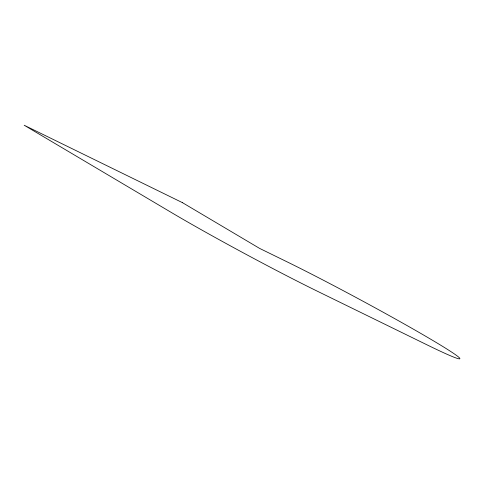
<?xml version="1.0" encoding="UTF-8"?>
<svg xmlns="http://www.w3.org/2000/svg" width="484" height="484" viewBox="0 0 484 484"><rect width="100%" height="100%" fill="white"/><g stroke="black" fill="none" stroke-linecap="round" stroke-linejoin="round"><path stroke-width="0.73" d="M182.426 202.645L24.2 125.247L171.554 212.609A116.91 4.689 28.3 0 0 317.068 291.072L427.076 344.874A116.91 4.689 28.3 0 0 432.254 340.131A116.91 4.689 28.3 0 0 286.74 261.675L259.612 248.407L182.426 202.645"/></g></svg>
